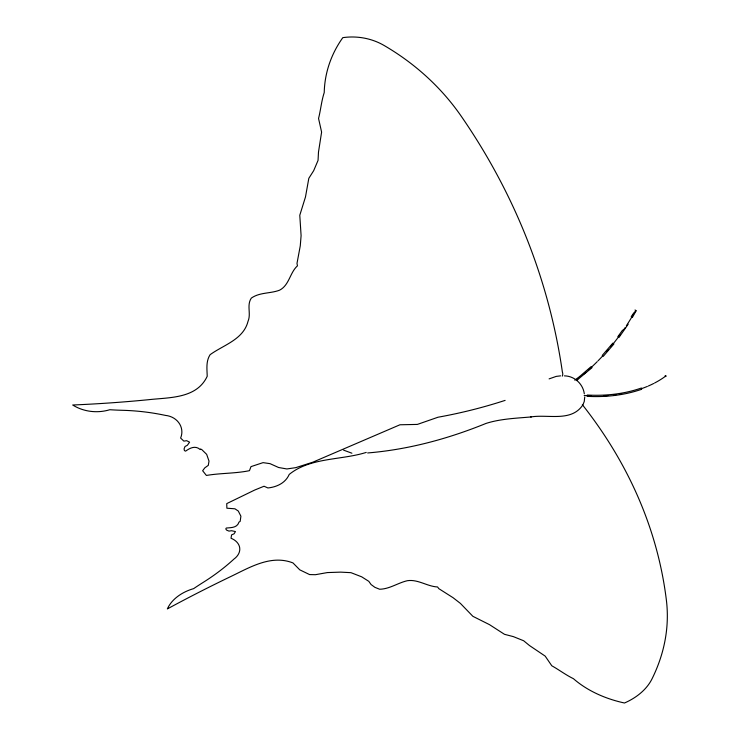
<?xml version="1.0" encoding="UTF-8"?>
<svg xmlns="http://www.w3.org/2000/svg" width="740" height="740" viewBox="0 0 740 740"><rect width="100%" height="100%" fill="white"/><g stroke="black" fill="none" stroke-linecap="round" stroke-linejoin="round"><path stroke-width="1.11" d="M582.981 404.678L584.267 401.459L584.739 396.945M635.013 310.005C637.362 311.05 634.948 310.282 631.211 316.711M632.33 317.488L636.141 310.772M628.168 324.222L618.927 337.514M582.722 405.122C571.169 422.3 547.952 414.058 530.811 416.953L531.2 416.925C517.232 418.211 500.527 418.72 485.967 423.447C448.181 438.802 408.397 449.606 367.651 452.954M617.845 336.682L622.599 330.096M612.84 343.129L602.231 355.44M613.904 343.98L603.266 356.329M591.066 366.67L579.67 376.493M592.065 367.595L576.506 380.573M574.795 380.184L579.725 376.457M549.117 378.88L556.23 376.392L560.606 375.846M641.432 388.019C624.088 394.032 605.533 396.039 587.255 395.031M641.673 389.277C624.227 395.327 605.561 397.343 587.172 396.335M366.245 452.408C341.556 460.271 310.236 457.292 289.229 474.423C285.492 483.016 276.788 487.04 267.917 487.956L264.032 486.236L254.754 490.019L226.736 503.616L226.884 508.214L234.913 508.796L238.289 511.035L240.898 516.187L240.176 521.376L238.974 522.116C237.198 527.944 231.121 527.574 226.301 528.036L225.774 528.924L226.588 530.099L228.947 531.098L231.546 530.728L235.44 531.561L234.09 533.817L231.574 534.89L231.028 538.258A18.63 13.255 -5.4 0 1 233.997 559.033A214.868 152.912 -5.4 0 1 203.186 582.399A282.042 200.707 -5.4 0 0 193.658 588.624A41.856 29.785 -5.4 0 0 167.36 608.918C188.376 597.513 209.679 586.654 231.232 576.312C250.286 567.145 271.256 554.454 292.975 562.927L299.774 569.837L309.57 574.573L315.407 574.702L327.385 572.575L340.594 572.131L350.964 572.668L361.684 576.821L368.798 581.335L371.082 584.545L374.884 587.329L379.639 589.244C389.619 589.049 397.824 582.916 407.305 580.715C417.989 579.078 427.184 586.469 437.571 586.968L438.811 588.652L453.046 597.689L460.419 603.415L472.879 616.318L489.501 624.653L504.486 634.31L513.357 636.622L523.661 640.757L529.488 645.548L545.186 656.121L551.79 665.769C559.061 669.82 565.776 674.973 573.426 678.682A115.135 81.927 -5.4 0 0 624.486 703A59.468 42.319 -5.4 0 0 652.005 678.895A256.225 182.336 -5.4 0 0 666.361 599.983A714.711 508.611 -5.4 0 0 582.352 404.688M564.398 375.855C574.499 375.994 583.028 383.958 584.313 393.791M351.907 453.213L343.582 450.133M665.695 376.087A96.348 59.709 3.8 0 1 654.548 383.043M653.679 383.496A96.348 59.709 3.8 0 1 648.259 386.03M647.324 386.428A96.348 59.709 3.8 0 1 641.552 388.648M621.628 393.81A96.348 59.709 3.8 0 1 619.408 394.18M616.059 394.661A96.348 59.709 3.8 0 1 613.802 394.947M608.104 395.502A96.348 59.709 3.8 0 1 603.507 395.789M591.297 395.872A96.348 59.709 3.8 0 1 584.147 395.475M633.995 313.261A96.348 39.1 -51.5 0 1 632.339 316.137M631.775 317.099A96.348 39.1 -51.5 0 1 626.373 325.739M625.096 327.654A96.348 39.1 -51.5 0 1 623.145 330.503M620.203 334.637A96.348 39.1 -51.5 0 1 618.991 336.284M618.381 337.098A96.348 39.1 -51.5 0 1 610.787 346.718M608.151 349.835A96.348 39.1 -51.5 0 1 606.809 351.371M602.749 355.885A96.348 39.1 -51.5 0 1 598.003 360.861M597.208 361.666A96.348 39.1 -51.5 0 1 588.309 370.102M585.867 372.248A96.348 39.1 -51.5 0 1 583.416 374.32M578.523 378.242A96.348 39.1 -51.5 0 1 576.895 379.481M505.115 400.386A461.815 416.879 -3.2 0 1 438.043 417.221L417.369 424.418L399.942 424.779L312.706 462.241L295.732 467.652L286.88 468.957L278.61 467.504L270.026 463.656L263.052 462.639L250.989 466.625L249.463 470.668C235.274 473.591 220.437 473.026 206.395 475.45L202.649 470.742L204.786 467.865L208.292 465.358L209.004 461.094L206.663 454.36L201.761 449.569L200.568 449.014L200.216 449.541C195.304 445.193 189.958 448.005 185.574 451.16L184.427 450.577L184.066 448.912L185.019 446.498L187.322 445.314L189.597 442.159L186.665 440.689L183.844 441.114L180.606 438.052A18.63 16.817 -3.2 0 0 165.436 415.399A214.868 193.963 -3.2 0 0 122.303 410.293A282.042 254.597 -3.2 0 1 109.807 409.72A41.856 37.777 -3.2 0 1 72.696 405.002C98.115 403.938 123.506 402.162 148.833 399.674C169.673 397.361 196.748 398.684 207.209 376.29C207.024 368.909 205.84 361.296 210.114 354.682C223.545 344.914 243.423 339.605 248.02 321.327C251.332 313.677 246.457 305.333 251.304 298.118C259.685 292.161 270.322 293.725 279.591 290.182C289.303 285.205 289.83 272.662 297.452 265.836L296.99 263.412L300.274 245.828L301.097 235.672L299.783 215.266L305.481 196.96L308.821 178.312L313.668 170.7L318.052 160.386L318.487 152.088L321.604 132.099L318.552 118.456C320.716 109.992 321.438 101.084 324.231 92.556A115.135 103.933 -3.2 0 1 342.814 37.648A59.468 53.678 -3.2 0 1 384.069 45.455A256.225 231.296 -3.2 0 1 461.242 116.236A714.711 645.169 -3.2 0 1 562.382 372.044A6.383 5.753 -3.2 0 1 562.317 376.142M665.297 375.716C665.491 378.02 666.823 375.097 665.297 375.716"/></g></svg>
